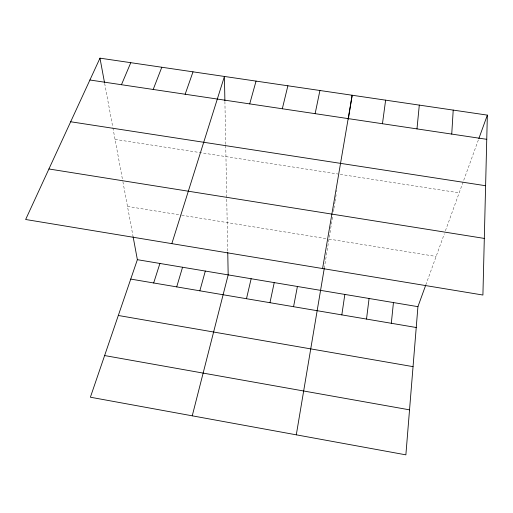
<?xml version="1.0" encoding="UTF-8"?>
<svg xmlns="http://www.w3.org/2000/svg" width="513" height="513" viewBox="0 0 513 513"><rect width="100%" height="100%" fill="white"/><g stroke="black" fill="none" stroke-linecap="round" stroke-linejoin="round"><path stroke-width="0.38" stroke-dasharray="2.56 1.92" d="M324.28 268.299L332.533 217.076M333.424 211.568L333.803 209.208M333.931 208.419L334.951 202.09M335.079 201.301L335.585 198.133M335.714 197.345L336.227 194.177M336.605 191.804L336.855 190.278M425.809 284.92L444.361 233.736M445.425 230.792L478.584 139.299M115.047 139.389L337.894 173.997M340.222 174.356L459.186 192.83M127.487 206.418L180.986 215.088M181.762 215.216L326.653 238.699M328.987 239.077L436.133 256.442M104.652 83.362L112.751 126.987M112.892 127.763L122.748 180.89M122.896 181.666L132.944 235.82M224.906 101.465L225.72 144.653M225.733 145.448L227.753 252.358"/><path stroke-width="0.77" d="M487.35 115.117L482.913 295.033L25.65 219.493L99.977 58.155L487.35 115.117L478.853 138.561M451.741 134.092L453.21 110.096M425.553 285.638L417.928 306.665L405.873 454.845L90.391 397.216L137.369 259.681L133.085 236.583M416.979 128.891L419.301 105.107M391.31 323.273L393.445 302.561M366.506 319.073L369.084 298.483M382.461 123.736L385.622 100.157M341.831 314.886L344.839 294.424M324.28 268.299L296.296 434.825M348.321 119.131L352.168 95.238L322.581 268.549M293.564 306.697L297.418 286.478M315.136 113.668L319.92 90.5M269.966 302.696L274.231 282.599M246.484 298.713L251.146 278.732M282.31 108.762L287.883 85.786M192.247 415.819L228.176 274.885L227.753 252.358M199.852 290.807L205.315 271.056M249.709 103.889L256.051 81.105M176.703 286.882L182.557 267.247M171.829 243.643L224.431 76.456L224.886 100.676M153.669 282.971L159.909 263.458M185.155 94.238L193.016 71.839M153.195 89.461L161.8 67.248M121.453 84.716L130.789 62.689M89.91 80.002L486.754 139.324M70.672 121.761L485.612 185.732M48.921 168.976L484.31 238.417M137.369 259.681L417.928 306.665M130.738 279.085L416.235 327.506M118.311 315.476L413.048 366.648M104.626 355.554L409.534 409.842M99.977 58.155L104.511 82.593"/></g></svg>
